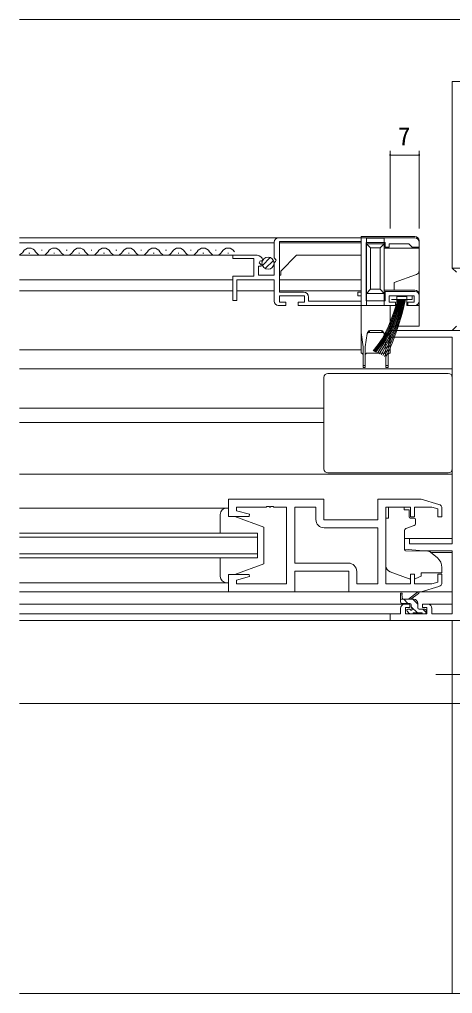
# Model space of a CAD drawing. Units: millimetres, scale not verified. Extents: x -567 to 567, y -403 to 403.
# Drawn here: x 280.3 to 384.8, y -244.5 to -9.5 of the extents above; entities that cross this region are included whole.
import ezdxf
from ezdxf.enums import TextEntityAlignment as Align

# ---------------------------------------------------------------- set-up
doc = ezdxf.new("R2010")
doc.units = ezdxf.units.MM
doc.header["$LTSCALE"] = 2
doc.linetypes.add('USER2', pattern=[13, 10, -1, 1, -1])
for name, color, linetype, lineweight in [('0-3_YKK_11', 7, 'Continuous', 18), ('0-4_YKK_12', 2, 'Continuous', 18), ('0-5_YKK_13', 4, 'Continuous', 18), ('0-6_YKK_D', 6, 'Continuous', 18), ('0-7_YSS_K', 3, 'Continuous', 18)]:
    doc.layers.add(name, color=color, linetype=linetype, lineweight=lineweight)
doc.styles.add('ＭＳ ゴシック', font='')
doc.styles.get('ＭＳ ゴシック').set_extended_font_data('MS Gothic')

msp = doc.modelspace()

# ---------------------------------------------------------------- linework, layer by layer
at = {"layer": '0-3_YKK_11'}
for p, q in [((341.764, -66.992), (341.764, -63.161)), ((342.764, -62.161), (375.764, -62.161)), ((362.764, -63.061), (343.064, -63.061)), ((343.064, -63.061), (343.064, -75.261)), ((362.764, -63.061), (343.064, -63.061)), ((362.764, -75.261), (362.764, -63.061)), ((363.964, -63.261), (363.964, -77.361)), ((368.564, -63.261), (363.964, -63.261)), ((368.564, -64.361), (368.564, -63.261)), ((376.764, -63.161), (376.764, -64.361)), ((369.564, -64.361), (368.564, -64.361)), ((369.564, -63.561), (369.564, -64.361)), ((374.264, -63.561), (369.564, -63.561)), ((374.764, -64.061), (374.264, -63.561)), ((375.064, -64.361), (374.764, -64.061)), ((376.764, -64.361), (375.064, -64.361)), ((331.764, -66.361), (337.669, -66.361)), ((331.764, -67.161), (331.764, -66.361)), ((336.864, -67.161), (331.764, -67.161)), ((336.864, -71.361), (336.864, -67.161)), ((338.393, -67.669), (338.123, -68.137)), ((338.123, -68.137), (338.688, -68.703)), ((338.712, -67.754), (338.393, -67.669)), ((338.963, -67.543), (338.712, -67.754)), ((342.217, -67.533), (341.764, -66.992)), ((341.764, -68.161), (342.064, -67.861)), ((342.064, -67.861), (342.217, -67.533)), ((337.964, -68.961), (337.964, -71.161)), ((338.581, -68.961), (337.964, -68.961)), ((338.688, -68.703), (338.581, -68.961)), ((341.764, -71.161), (341.764, -68.161)), ((331.764, -71.361), (336.864, -71.361)), ((331.764, -77.261), (331.764, -71.361)), ((332.764, -72.261), (332.764, -77.261)), ((341.764, -72.261), (332.764, -72.261)), ((337.964, -71.161), (341.764, -71.161)), ((341.764, -77.461), (341.764, -72.261)), ((368.564, -75.061), (375.764, -75.061)), ((368.564, -77.361), (368.564, -75.061)), ((332.764, -77.261), (331.764, -77.261)), ((343.064, -75.261), (348.864, -75.261)), ((343.064, -76.161), (343.064, -77.661)), ((349.064, -76.161), (343.064, -76.161)), ((349.064, -77.661), (349.064, -76.161)), ((350.064, -76.461), (350.064, -77.461)), ((350.064, -77.461), (362.764, -77.461)), ((361.964, -75.261), (362.764, -75.261)), ((361.964, -76.161), (361.964, -75.261)), ((362.764, -76.161), (361.964, -76.161)), ((362.764, -77.461), (362.764, -76.161)), ((363.964, -77.361), (368.564, -77.361)), ((369.564, -76.161), (369.564, -77.661)), ((375.564, -76.161), (369.564, -76.161)), ((375.564, -77.661), (375.564, -76.161)), ((376.764, -76.061), (376.764, -77.461)), ((344.564, -78.461), (342.764, -78.461)), ((343.064, -77.661), (344.564, -77.661)), ((344.564, -77.661), (344.564, -78.461)), ((347.564, -77.661), (349.064, -77.661)), ((347.564, -78.461), (347.564, -77.661)), ((371.064, -78.461), (347.564, -78.461)), ((369.564, -77.661), (371.064, -77.661)), ((371.064, -77.661), (371.064, -78.461)), ((374.064, -77.661), (375.564, -77.661)), ((374.064, -78.461), (374.064, -77.661)), ((375.764, -78.461), (374.064, -78.461)), ((369.764, -84.461), (369.764, -86.091)), ((394.764, -84.461), (369.764, -84.461)), ((369.764, -86.091), (384.764, -86.091)), ((384.764, -86.091), (384.764, -135.961)), ((330.764, -129.361), (330.764, -125.161)), ((330.764, -125.161), (353.764, -125.161)), ((353.764, -125.161), (353.764, -130.161)), ((366.764, -125.161), (377.264, -125.161)), ((366.764, -130.161), (366.764, -125.161)), ((377.264, -125.161), (381.552, -126.447)), ((332.694, -127.091), (332.694, -128.008)), ((339.806, -127.091), (332.694, -127.091)), ((332.694, -128.008), (335.793, -128.839)), ((335.793, -128.839), (335.725, -129.361)), ((339.989, -126.971), (339.806, -127.091)), ((340.539, -126.971), (339.989, -126.971)), ((340.722, -127.091), (340.539, -126.971)), ((340.806, -127.091), (340.722, -127.091)), ((340.989, -126.971), (340.806, -127.091)), ((341.539, -126.971), (340.989, -126.971)), ((341.722, -127.091), (341.539, -126.971)), ((344.764, -127.091), (341.722, -127.091)), ((344.764, -145.631), (344.764, -127.091)), ((346.764, -127.091), (351.834, -127.091)), ((346.764, -140.631), (346.764, -127.091)), ((351.834, -127.091), (351.834, -130.091)), ((368.764, -127.091), (368.764, -145.631)), ((374.664, -127.091), (368.764, -127.091)), ((374.664, -129.461), (374.664, -127.091)), ((375.664, -127.091), (375.664, -129.461)), ((379.869, -127.091), (375.664, -127.091)), ((381.264, -127.51), (379.869, -127.091)), ((381.264, -129.461), (381.264, -127.51)), ((382.264, -127.405), (382.264, -129.461)), ((335.725, -129.361), (330.764, -129.361)), ((353.764, -130.161), (366.764, -130.161)), ((375.664, -129.461), (374.664, -129.461)), ((382.264, -129.461), (381.264, -129.461)), ((353.834, -132.091), (366.764, -132.091)), ((366.764, -132.091), (366.764, -145.631)), ((366.764, -132.091), (366.764, -145.631)), ((373.264, -134.661), (373.264, -137.267)), ((374.464, -134.661), (373.264, -134.661)), ((374.464, -135.961), (374.464, -134.661)), ((384.764, -135.961), (374.464, -135.961)), ((373.264, -137.267), (377.764, -137.661)), ((377.764, -137.661), (384.764, -137.661)), ((384.764, -137.661), (384.764, -152.831)), ((359.694, -140.631), (346.764, -140.631)), ((346.764, -142.561), (346.764, -147.561)), ((359.764, -142.561), (346.764, -142.561)), ((359.764, -147.561), (359.764, -142.561)), ((361.694, -145.631), (361.694, -142.631)), ((374.664, -143.261), (375.664, -143.261)), ((374.664, -145.631), (374.664, -143.261)), ((375.664, -143.261), (375.664, -145.631)), ((381.264, -143.261), (382.264, -143.261)), ((381.264, -145.213), (381.264, -143.261)), ((382.264, -143.261), (382.264, -145.317)), ((330.764, -143.361), (335.725, -143.361)), ((330.764, -147.561), (330.764, -143.361)), ((335.793, -143.883), (332.694, -144.714)), ((332.694, -144.714), (332.694, -145.631)), ((332.694, -145.631), (344.764, -145.631)), ((335.725, -143.361), (335.793, -143.883)), ((366.764, -145.631), (361.694, -145.631)), ((368.764, -145.631), (374.664, -145.631)), ((375.664, -145.631), (379.869, -145.631)), ((379.869, -145.631), (381.264, -145.213)), ((346.764, -147.561), (330.764, -147.561)), ((377.264, -147.561), (359.764, -147.561)), ((381.552, -146.275), (377.264, -147.561)), ((372.264, -151.561), (372.264, -152.831)), ((374.564, -150.561), (373.264, -150.561)), ((373.464, -151.361), (374.564, -151.361)), ((373.464, -152.831), (373.464, -151.361)), ((374.564, -151.361), (374.564, -150.561)), ((377.564, -150.561), (377.564, -151.361)), ((378.864, -150.561), (377.564, -150.561)), ((377.564, -151.361), (378.664, -151.361)), ((378.664, -151.361), (378.664, -152.831)), ((379.864, -152.831), (379.864, -151.561)), ((369.764, -152.831), (369.764, -154.461)), ((372.264, -152.831), (369.764, -152.831)), ((369.764, -154.461), (394.764, -154.461)), ((378.664, -152.831), (373.464, -152.831)), ((384.764, -152.831), (379.864, -152.831)), ((384.764, -154.461), (394.764, -154.461)), ((384.764, -174.461), (384.764, -154.461)), ((387.764, -174.461), (384.764, -174.461))]:
    msp.add_line(p, q, dxfattribs=at)
for centre, radius, start, end in [((342.764, -63.161), 1, 90.00001, 179.99999), ((375.764, -63.161), 1, 0.00001, 89.99999), ((337.669, -67.661), 1.3, 5.2159, 90.00002), ((375.764, -76.061), 1, 0.00001, 89.99999), ((342.764, -77.461), 1, 180.00001, 269.99999), ((348.864, -76.461), 1.2, 0.00001, 89.99999), ((375.764, -77.461), 1, 270.00001, 359.99999), ((381.264, -127.405), 1, 359.99996, 73.30074), ((353.834, -130.091), 2, 180.00001, 269.99999), ((359.694, -142.631), 2, 0.00001, 89.99999), ((381.264, -145.317), 1, 286.69926, 0.00004), ((373.264, -151.561), 1, 90.00001, 179.99999), ((378.864, -151.561), 1, 0.00001, 89.99999)]:
    msp.add_arc(centre, radius, start, end, dxfattribs=at)
at = {"layer": '0-4_YKK_12'}
for p, q in [((280.264, -9.463), (401.764, -9.463)), ((362.767, -62.161), (280.264, -62.161)), ((341.764, -63.361), (280.264, -63.361)), ((343.064, -63.361), (362.767, -63.361)), ((362.767, -63.353), (362.766, -74.988)), ((285.764, -65.101), (285.564, -65.101)), ((291.764, -65.101), (291.564, -65.101)), ((297.764, -65.101), (297.564, -65.101)), ((303.764, -65.101), (303.564, -65.101)), ((309.764, -65.101), (309.564, -65.101)), ((315.764, -65.101), (315.564, -65.101)), ((321.764, -65.101), (321.564, -65.101)), ((327.764, -65.101), (327.564, -65.101)), ((332.164, -66.361), (280.264, -66.361)), ((282.764, -65.861), (282.564, -65.861)), ((288.764, -65.861), (288.564, -65.861)), ((294.764, -65.861), (294.564, -65.861)), ((300.764, -65.861), (300.564, -65.861)), ((306.764, -65.861), (306.564, -65.861)), ((312.764, -65.861), (312.564, -65.861)), ((318.764, -65.861), (318.564, -65.861)), ((324.764, -65.861), (324.564, -65.861)), ((330.764, -65.861), (330.564, -65.861)), ((343.364, -70.161), (347.164, -66.361)), ((347.164, -66.361), (362.766, -66.361)), ((343.364, -71.161), (343.364, -70.161)), ((331.764, -72.261), (280.264, -72.261)), ((343.364, -71.161), (343.064, -71.161)), ((343.064, -72.261), (362.766, -72.261)), ((331.764, -74.961), (280.264, -74.961)), ((332.764, -74.961), (341.764, -74.961)), ((343.064, -74.961), (362.765, -74.961)), ((362.764, -76.361), (362.764, -89.161)), ((369.766, -84.461), (370.064, -84.461)), ((280.264, -89.161), (362.764, -89.161)), ((280.264, -93.761), (384.764, -93.761)), ((280.264, -103.261), (353.764, -103.261)), ((280.264, -106.661), (353.764, -106.661)), ((280.264, -119.161), (384.764, -119.161)), ((337.764, -133.361), (280.264, -133.361)), ((337.764, -139.361), (337.764, -133.361)), ((280.264, -134.361), (337.764, -134.361)), ((373.264, -134.661), (384.764, -134.661)), ((337.764, -138.361), (280.264, -138.361)), ((379.641, -138.061), (384.764, -138.061)), ((280.264, -139.361), (337.764, -139.361)), ((280.264, -147.561), (338.264, -147.561)), ((280.264, -150.561), (373.264, -150.561)), ((378.864, -150.561), (384.764, -150.561)), ((370.064, -152.831), (280.264, -152.831)), ((280.264, -154.461), (370.064, -154.461)), ((280.264, -174.461), (384.764, -174.461))]:
    msp.add_line(p, q, dxfattribs=at)
for centre, start, end in [((279.664, -64.643), 290.43596, 330.79746), ((282.664, -66.32), 29.20254, 150.79746), ((285.664, -64.643), 209.20254, 330.79746), ((288.664, -66.32), 29.20254, 150.79746), ((291.664, -64.643), 209.20254, 330.79746), ((294.664, -66.32), 29.20254, 150.79746), ((297.664, -64.643), 209.20254, 330.79746), ((300.664, -66.32), 29.20254, 150.79746), ((303.664, -64.643), 209.20254, 330.79746), ((306.664, -66.32), 29.20254, 150.79746), ((309.664, -64.643), 209.20254, 330.79746), ((312.664, -66.32), 29.20254, 150.79746), ((315.664, -64.643), 209.20254, 330.79746), ((318.664, -66.32), 29.20254, 150.79746), ((321.664, -64.643), 209.20254, 330.79746), ((324.664, -66.32), 29.20254, 150.79746), ((327.664, -64.643), 209.20254, 330.79746), ((330.664, -66.32), 29.20254, 150.79746)]:
    msp.add_arc(centre, 1.718, start, end, dxfattribs=at)
at = {"layer": '0-5_YKK_13'}
for p, q in [((362.766, -78.461), (362.766, -61.861)), ((362.766, -61.861), (375.766, -61.861)), ((364.066, -62.261), (364.066, -63.561)), ((364.066, -62.261), (368.366, -62.261)), ((368.366, -63.561), (368.366, -62.261)), ((376.766, -62.861), (376.766, -64.661)), ((368.366, -63.561), (364.066, -63.561)), ((364.066, -63.561), (364.066, -75.561)), ((364.066, -63.561), (365.066, -64.561)), ((365.066, -74.561), (365.066, -64.561)), ((368.366, -64.661), (376.766, -64.661)), ((376.766, -64.661), (376.766, -70.061)), ((338.94, -68.821), (340.838, -66.923)), ((339.622, -69.554), (341.571, -67.604)), ((365.066, -74.561), (364.066, -75.561)), ((367.366, -74.561), (365.066, -74.561)), ((367.366, -74.561), (368.366, -75.561)), ((370.766, -74.761), (368.366, -74.761)), ((375.766, -74.761), (370.766, -74.761)), ((364.066, -78.461), (364.066, -75.561)), ((364.066, -75.561), (368.366, -75.561)), ((368.366, -75.561), (368.366, -78.461)), ((370.064, -76.161), (375.064, -76.161)), ((375.064, -77.011), (370.064, -77.011)), ((371.704, -77.011), (370.62, -80.283)), ((371.904, -77.011), (370.834, -80.315)), ((372.104, -77.011), (371.056, -80.34)), ((372.304, -77.011), (371.278, -80.354)), ((372.504, -77.011), (371.494, -80.353)), ((372.704, -77.011), (371.723, -80.371)), ((372.904, -77.011), (371.977, -80.388)), ((373.104, -77.011), (372.185, -80.393)), ((373.304, -77.011), (372.432, -80.417)), ((373.504, -77.011), (372.643, -80.428)), ((375.064, -76.161), (375.064, -77.011)), ((362.766, -84.961), (362.766, -78.461)), ((369.766, -78.461), (371.366, -78.461)), ((373.766, -78.461), (376.766, -78.461)), ((376.766, -78.461), (376.766, -83.461)), ((370.62, -80.283), (369.376, -83.465)), ((370.834, -80.315), (369.595, -83.524)), ((371.056, -80.34), (369.836, -83.573)), ((371.278, -80.354), (370.072, -83.601)), ((371.494, -80.353), (370.317, -83.612)), ((371.723, -80.371), (370.586, -83.658)), ((371.977, -80.388), (370.89, -83.697)), ((372.185, -80.393), (371.131, -83.723)), ((372.432, -80.417), (371.417, -83.77)), ((372.643, -80.428), (371.661, -83.803)), ((364.7, -84.961), (364.843, -84.461)), ((367.69, -84.461), (364.843, -84.461)), ((367.69, -84.461), (367.833, -84.961)), ((369.376, -83.465), (368.645, -84.996)), ((369.595, -83.524), (368.86, -85.065)), ((369.836, -83.573), (369.108, -85.124)), ((370.586, -83.658), (369.139, -86.803)), ((370.072, -83.601), (369.347, -85.158)), ((370.89, -83.697), (369.486, -86.879)), ((370.317, -83.612), (369.614, -85.185)), ((376.766, -83.461), (369.766, -83.461)), ((371.131, -83.723), (369.809, -86.96)), ((371.417, -83.77), (370.117, -87.063)), ((371.661, -83.803), (370.434, -87.115)), ((362.766, -89.961), (362.766, -84.961)), ((362.766, -84.961), (363.266, -88.461)), ((363.766, -88.461), (364.224, -85.256)), ((364.7, -84.961), (367.833, -84.961)), ((367.815, -86.471), (366.857, -87.893)), ((368.02, -86.547), (367.046, -87.978)), ((368.273, -86.615), (367.302, -88.05)), ((368.509, -86.656), (367.529, -88.123)), ((368.645, -84.996), (367.815, -86.471)), ((368.807, -86.706), (367.862, -88.231)), ((368.86, -85.065), (368.02, -86.547)), ((369.139, -86.803), (368.229, -88.371)), ((369.108, -85.124), (368.273, -86.615)), ((368.309, -85.256), (368.766, -88.461)), ((369.347, -85.158), (368.509, -86.656)), ((369.486, -86.879), (368.606, -88.514)), ((369.614, -85.185), (368.807, -86.706)), ((369.266, -88.461), (369.766, -84.961)), ((369.766, -84.961), (369.766, -89.961)), ((363.266, -88.461), (363.266, -92.961)), ((363.766, -92.961), (363.766, -88.461)), ((366.857, -87.893), (365.666, -89.396)), ((367.046, -87.978), (365.863, -89.49)), ((367.302, -88.05), (366.089, -89.609)), ((367.529, -88.123), (366.347, -89.739)), ((367.862, -88.231), (366.724, -89.929)), ((368.229, -88.371), (367.109, -90.123)), ((368.606, -88.514), (367.568, -90.354)), ((368.981, -88.65), (367.984, -90.563)), ((369.309, -88.813), (368.368, -90.756)), ((369.663, -88.891), (368.729, -90.939)), ((368.766, -88.461), (368.766, -92.961)), ((369.809, -86.96), (368.981, -88.65)), ((369.266, -92.961), (369.266, -88.461)), ((370.117, -87.063), (369.309, -88.813)), ((370.434, -87.115), (369.663, -88.891)), ((368.266, -89.961), (364.266, -89.961)), ((363.766, -92.961), (363.266, -92.961)), ((363.266, -92.961), (363.266, -93.461)), ((363.266, -93.461), (363.766, -93.461)), ((363.766, -93.461), (363.766, -92.961)), ((369.266, -92.961), (368.766, -92.961)), ((368.766, -92.961), (368.766, -93.461)), ((368.766, -93.461), (369.266, -93.461)), ((369.266, -93.461), (369.266, -92.961)), ((353.764, -95.861), (353.764, -117.861)), ((383.764, -94.861), (354.764, -94.861)), ((384.764, -117.861), (384.764, -95.861)), ((354.764, -118.861), (383.764, -118.861)), ((280.264, -127.361), (330.764, -127.361)), ((328.764, -133.361), (328.764, -128.861)), ((330.264, -127.361), (330.764, -127.361)), ((330.764, -127.361), (330.764, -129.361)), ((369.364, -127.091), (369.364, -127.761)), ((373.164, -127.091), (369.364, -127.091)), ((369.364, -128.761), (369.364, -127.761)), ((369.364, -129.761), (369.364, -128.761)), ((373.164, -127.091), (373.164, -127.761)), ((373.164, -127.761), (374.334, -127.761)), ((374.334, -128.761), (374.334, -127.761)), ((374.334, -128.761), (374.334, -129.461)), ((330.764, -129.361), (332.264, -129.361)), ((332.264, -129.361), (339.264, -131.961)), ((368.764, -141.316), (368.764, -129.761)), ((369.364, -129.761), (368.764, -129.761)), ((375.535, -131.581), (373.535, -132.309)), ((374.634, -129.761), (375.564, -129.761)), ((375.864, -130.061), (375.864, -131.111)), ((339.264, -131.961), (339.264, -140.761)), ((373.264, -132.758), (373.264, -137.364)), ((373.481, -137.663), (378.867, -137.71)), ((379.501, -137.944), (381.193, -139.363)), ((328.764, -143.861), (328.764, -139.361)), ((332.264, -143.361), (339.264, -140.761)), ((374.392, -144.402), (369.755, -142.727)), ((377.264, -142.961), (377.264, -143.261)), ((382.264, -142.961), (377.264, -142.961)), ((377.264, -143.261), (377.264, -143.758)), ((382.264, -141.661), (382.264, -142.961)), ((280.264, -145.361), (330.764, -145.361)), ((330.764, -145.361), (330.264, -145.361)), ((330.764, -143.361), (330.764, -145.361)), ((332.264, -143.361), (330.764, -143.361)), ((375.958, -144.367), (377.264, -143.758)), ((346.264, -147.561), (367.264, -147.561)), ((353.264, -147.561), (367.264, -147.561)), ((372.264, -150.031), (372.264, -148.032)), ((374.164, -149.331), (376.382, -147.648)), ((374.764, -149.331), (376.584, -147.93)), ((377.191, -147.561), (384.764, -147.561)), ((377.191, -147.561), (384.764, -147.561)), ((375.464, -149.331), (372.264, -149.331)), ((372.564, -148.205), (372.763, -149.331)), ((374.564, -150.331), (372.564, -150.331)), ((374.039, -150.331), (373.039, -149.331)), ((376.464, -150.511), (375.284, -149.331)), ((376.464, -151.431), (376.464, -150.331)), ((374.352, -152.743), (373.852, -152.243)), ((374.064, -151.731), (374.403, -151.731)), ((374.864, -151.27), (374.864, -150.631)), ((376.339, -152.631), (374.864, -151.156)), ((377.464, -152.631), (375.364, -152.631)), ((376.764, -151.731), (378.164, -151.731)), ((378.464, -152.511), (377.684, -151.731)), ((378.464, -152.031), (378.464, -152.531)), ((375.164, -152.831), (374.564, -152.831)), ((378.164, -152.831), (377.664, -152.831))]:
    msp.add_line(p, q, dxfattribs=at)
at = {"layer": '0-5_YKK_13', "linetype": 'USER2'}
msp.add_line((393.202, -167.461), (380.831, -167.461), dxfattribs=at)
at = {"layer": '0-5_YKK_13'}
for points in [[(365.066, -64.561), (367.366, -64.561), (367.366, -74.561)], [(368.366, -75.561), (368.366, -63.561), (367.366, -64.561)], [(376.766, -70.061), (376.766, -75.761), (376.766, -78.461)], [(376.108, -71.001), (370.766, -72.945), (370.766, -74.761)], [(371.366, -78.461), (371.366, -76.261), (373.766, -76.261), (373.766, -78.461)], [(362.766, -78.461), (369.766, -78.461), (369.766, -84.961)]]:
    msp.add_lwpolyline(points, dxfattribs=at)
msp.add_circle((340.278, -68.261), 1.45, dxfattribs=at)
for centre, radius, start, end in [((375.766, -62.861), 1, 0, 90), ((375.766, -70.061), 1, 290, 0), ((375.766, -75.761), 1, 0, 90), ((365.656, -85.732), 1.509, 122.61963, 161.62012), ((366.876, -85.732), 1.509, 18.37988, 57.38037), ((364.7, -85.461), 0.5, 90, 171.8699), ((367.833, -85.461), 0.5, 8.1301, 90), ((362.766, -90.461), 0.5, 0, 90), ((364.266, -90.461), 0.5, 90, 180), ((368.266, -90.461), 0.5, 0, 90), ((369.766, -90.461), 0.5, 90, 180), ((354.764, -95.861), 1, 90, 180), ((383.764, -95.861), 1, 0, 90), ((354.764, -117.861), 1, 180, 270), ((383.764, -117.861), 1, 270, 0), ((330.264, -128.861), 1.5, 90, 180), ((374.634, -129.461), 0.3, 180, 270), ((375.364, -131.111), 0.5, 290, 360), ((375.564, -130.061), 0.3, 360, 90), ((373.764, -132.758), 0.5, 110, 180), ((373.564, -137.364), 0.3, 180, 269.5), ((378.858, -138.71), 1, 50, 89.5), ((379.264, -141.661), 3, 360, 50), ((370.264, -141.316), 1.5, 180, 250.14674), ((330.264, -143.861), 1.5, 180, 270), ((374.732, -143.461), 1, 250.14674, 266.11316), ((375.535, -143.461), 1, 277.40692, 295), ((372.464, -148.032), 0.2, 300, 180), ((376.564, -147.731), 0.2, 275.58289, 155.58289), ((372.564, -150.031), 0.3, 180, 270), ((374.564, -150.631), 0.3, 0, 90), ((375.464, -150.331), 1, 0, 90), ((374.064, -152.031), 0.3, 90, 225), ((374.564, -152.531), 0.3, 225, 270), ((374.403, -152.031), 0.3, 33.05573, 90), ((374.864, -151.731), 0.25, 213.05573, 56.94427), ((375.164, -151.27), 0.3, 180, 236.94427), ((375.164, -152.631), 0.2, 270, 0), ((376.764, -151.431), 0.3, 180, 270), ((377.664, -152.631), 0.2, 180, 270), ((378.164, -152.031), 0.3, 0, 90), ((378.164, -152.531), 0.3, 270, 0)]:
    msp.add_arc(centre, radius, start, end, dxfattribs=at)
at = {"layer": '0-6_YKK_D'}
for p, q in [((369.764, -59.861), (369.764, -41.161)), ((376.764, -42.161), (369.764, -42.161)), ((376.764, -59.861), (376.764, -41.161))]:
    msp.add_line(p, q, dxfattribs=at)
for centre, start, end in [((369.764, -42.161), 0, 180), ((369.764, -42.161), 180, 0), ((376.764, -42.161), 0, 180), ((376.764, -42.161), 180, 0)]:
    msp.add_arc(centre, 0.106, start, end, dxfattribs=at)
at = {"layer": '0-7_YSS_K'}
for p, q in [((384.764, -69.463), (384.764, -24.463)), ((384.764, -24.463), (429.764, -24.463)), ((385.764, -70.463), (384.764, -69.463)), ((391.764, -69.463), (384.764, -69.463)), ((385.764, -83.461), (384.764, -84.461)), ((384.764, -174.461), (387.764, -174.461)), ((384.764, -174.461), (384.764, -244.461)), ((384.764, -244.461), (280.264, -244.461)), ((384.764, -244.461), (409.764, -244.461))]:
    msp.add_line(p, q, dxfattribs=at)

# ---------------------------------------------------------------- texts
at = {"layer": '0-6_YKK_D', "color": 7, "style": 'ＭＳ ゴシック'}
msp.add_text('7', height=4.399, dxfattribs=at).set_placement((371.664, -41.161), align=Align.BOTTOM_LEFT)

doc.saveas('drawing.dxf')
